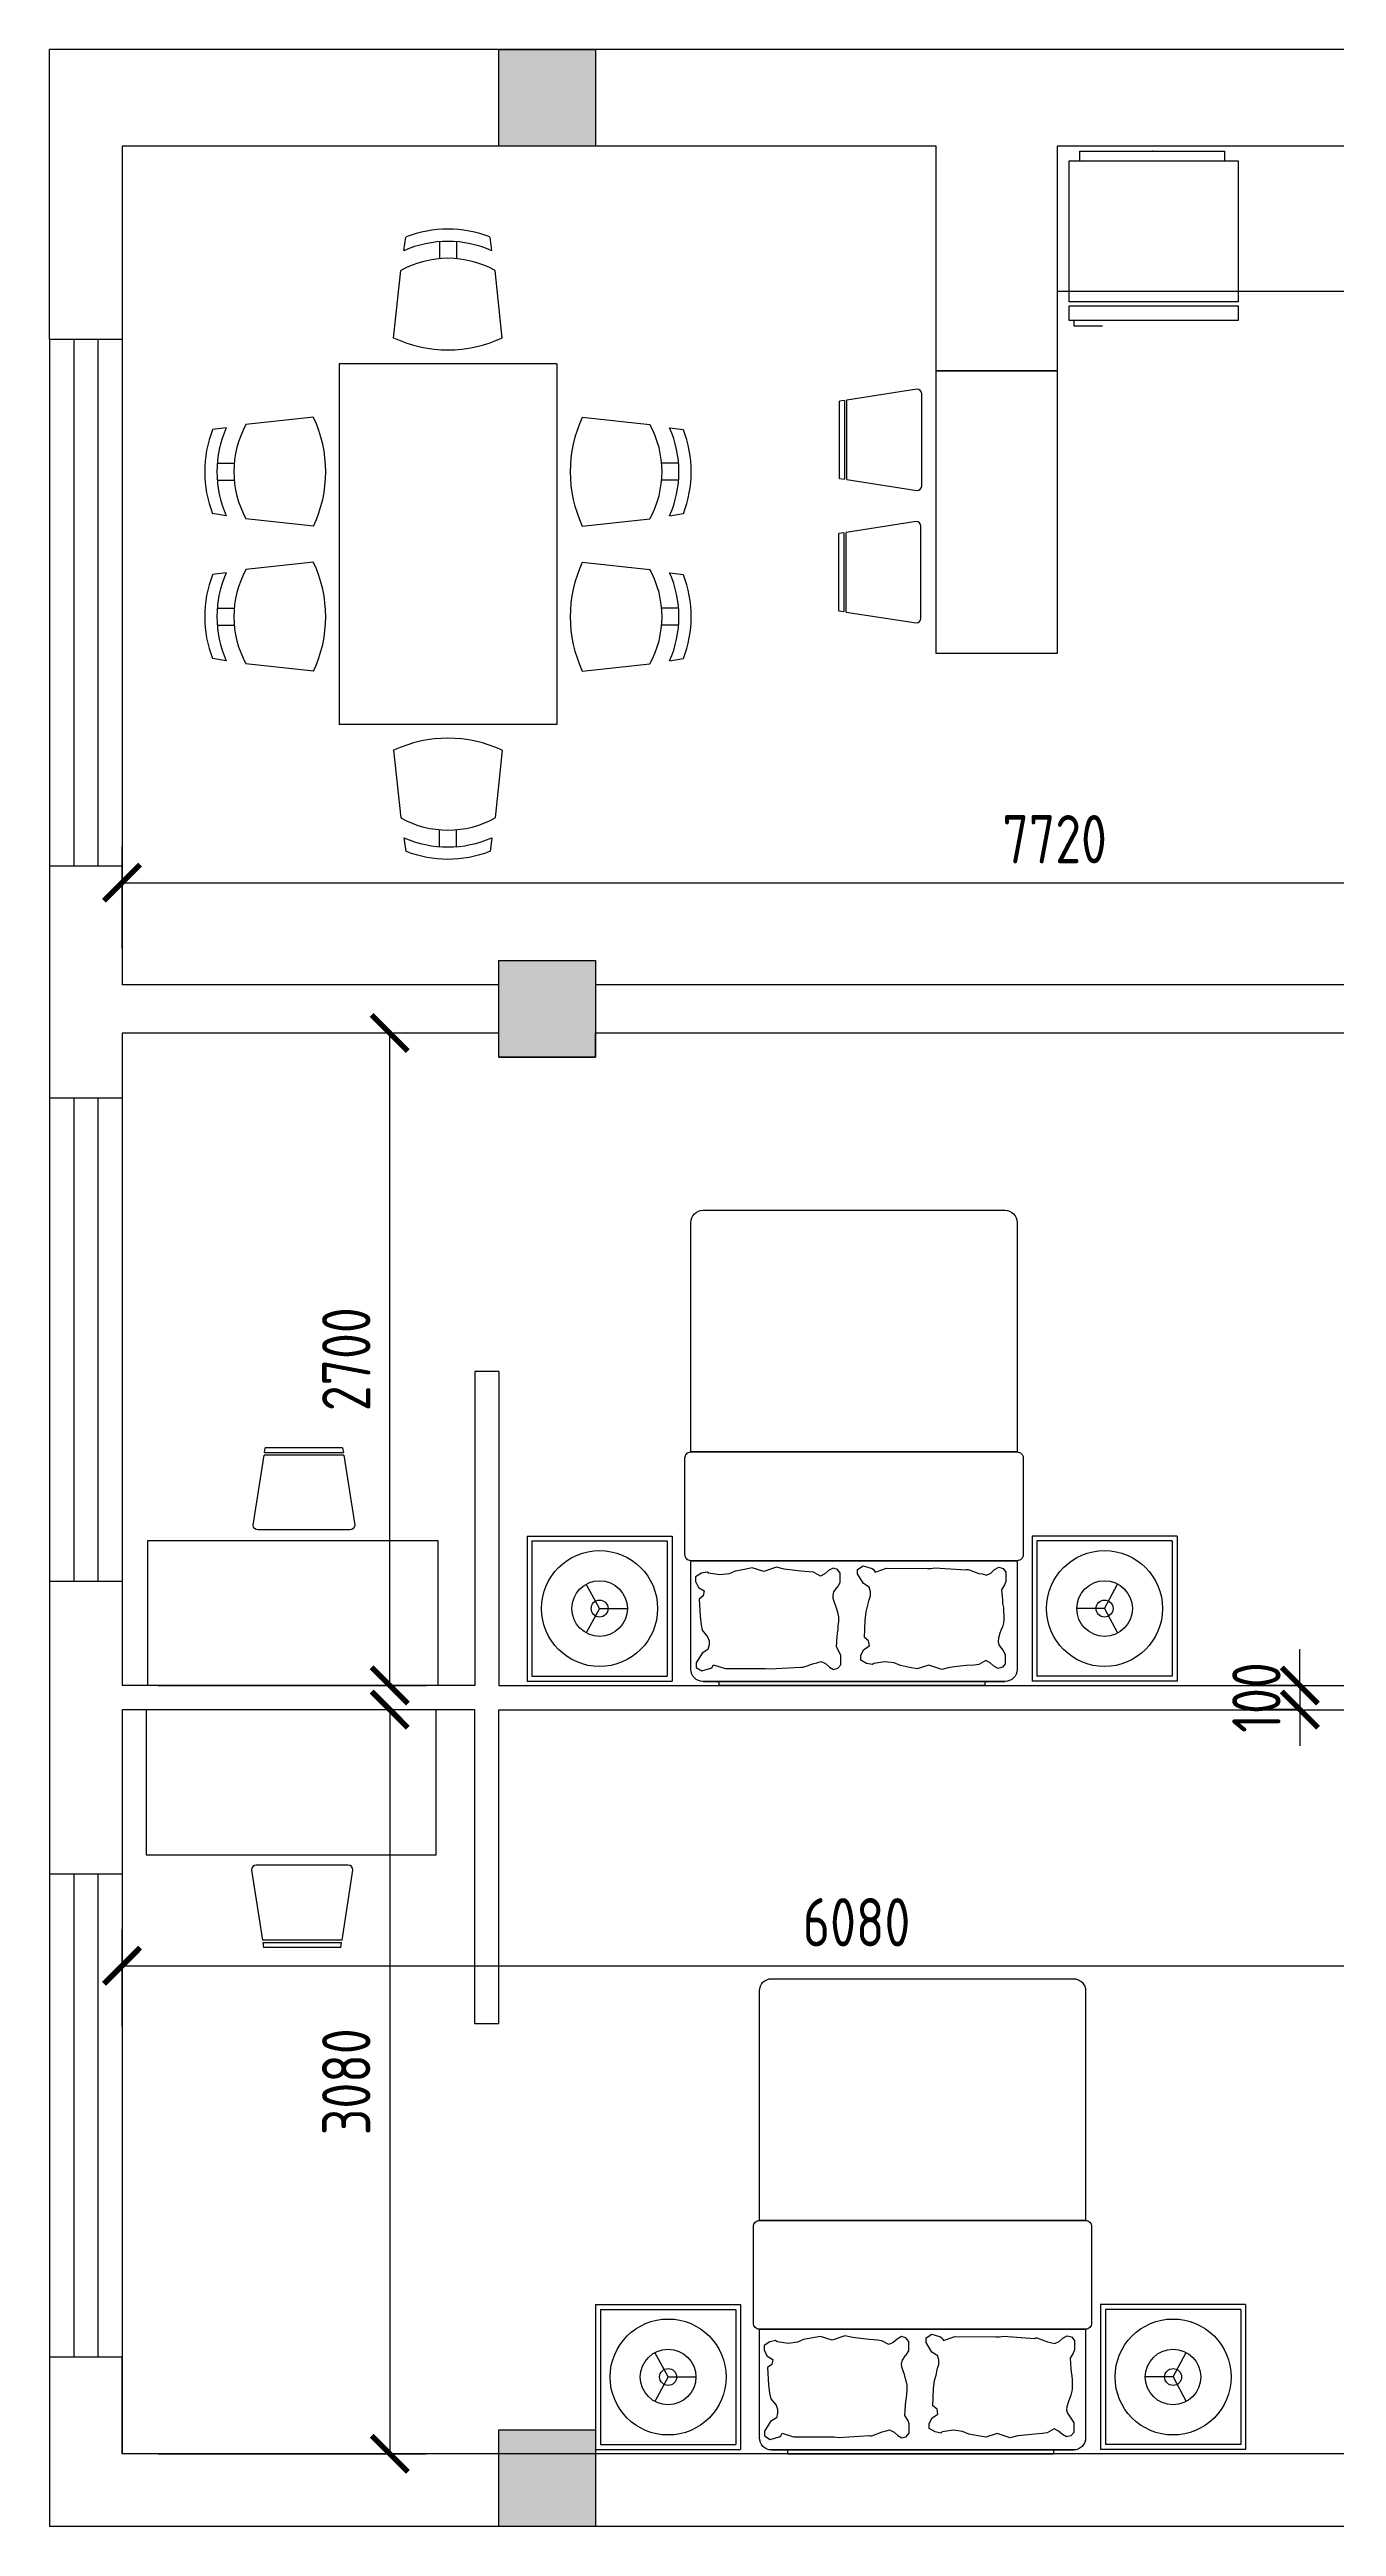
# Model space of a CAD drawing. Header units: millimetres. Extents: x -32476 to 97997, y 23196 to 53777.
# Drawn here: x 11814 to 17140, y 35791 to 46041 of the extents above; entities that cross this region are included whole.
import ezdxf

# ---------------------------------------------------------------- set-up
doc = ezdxf.new("R2010")
doc.units = ezdxf.units.MM
doc.layers.get('Defpoints').update_dxf_attribs({"color": 140})
doc.layers.add('FURNITURE-LAYOUT', color=8, linetype='Continuous')
doc.styles.add('Arch-Dim', font='romans.shx', dxfattribs={"width": 0.75})
doc.dimstyles.new('Annotative-UK', dxfattribs={"dimscale": 0, "dimtxt": 2.5, "dimasz": 1.5, "dimexe": 1.5, "dimexo": 1.5, "dimgap": 0.8, "dimtad": 1, "dimdec": 0, "dimdsep": 46, "dimtxsty": 'Arch-Dim', "dimblk": 'ARCHTICK', "dimcen": 2.5, "dimadec": 1, "dimazin": 2, "dimtfac": 1, "dimtdec": 0, "dimtix": 1, "dimtmove": 2, "dimatfit": 3, "dimfxl": 1, "dimtolj": 1, "dimtzin": 0, "dimarcsym": 0})

# ---------------------------------------------------------------- blocks, each defined once
blk = doc.blocks.new('MAT-P14')
for p, q in [((-1.337, 1.348), (-1.337, 1.948)), ((-1.337, 1.948), (-0.737, 1.948)), ((-0.737, 1.348), (-0.737, 1.948)), ((0.625, 1.95), (-0.625, 1.95)), ((0.753, 1.348), (0.753, 1.948)), ((1.353, 1.948), (0.753, 1.948)), ((1.353, 1.348), (1.353, 1.948)), ((-1.317, 1.928), (-0.757, 1.928)), ((-1.317, 1.368), (-1.317, 1.928)), ((-0.757, 1.368), (-0.757, 1.928)), ((1.333, 1.928), (0.773, 1.928)), ((0.773, 1.368), (0.773, 1.928)), ((1.333, 1.368), (1.333, 1.928)), ((-1.037, 1.648), (-1.091, 1.749)), ((1.053, 1.648), (1.108, 1.749)), ((-1.037, 1.648), (-1.091, 1.547)), ((-1.037, 1.648), (-0.922, 1.648)), ((1.053, 1.648), (0.938, 1.648)), ((1.053, 1.648), (1.108, 1.547)), ((-1.337, 1.348), (-0.737, 1.348)), ((-1.317, 1.368), (-0.757, 1.368)), ((1.353, 1.348), (0.753, 1.348)), ((1.333, 1.368), (0.773, 1.368))]:
    blk.add_line(p, q)
for points in [[(-0.675, 1.45), (-0.675, 1.9, -0.414214), (-0.625, 1.95), (0.625, 1.95, -0.414214), (0.675, 1.9), (0.675, 1.45)], [(-0.675, 1, -0.414214), (-0.7, 1.025), (-0.7, 1.425, -0.414214), (-0.675, 1.45), (0.675, 1.45, -0.414214), (0.7, 1.425), (0.7, 1.025, -0.414214), (0.675, 1)], [(-0.625, 0, -0.414214), (-0.675, 0.05), (-0.675, 1), (0.675, 1), (0.675, 0.05, -0.414214), (0.625, 0)]]:
    blk.add_lwpolyline(points, format="xyb", close=True)
blk.add_lwpolyline([(-0.542, 1.95), (-0.542, 1.967), (0.558, 1.967), (0.558, 1.95)], close=True)
for points in [[(-0.614, 1.818), (-0.626, 1.838), (-0.626, 1.877), (-0.614, 1.891), (-0.596, 1.896), (-0.579, 1.886), (-0.563, 1.872), (-0.545, 1.863), (-0.516, 1.879), (-0.497, 1.882), (-0.465, 1.884), (-0.439, 1.887), (-0.395, 1.892), (-0.363, 1.9), (-0.309, 1.882), (-0.262, 1.897), (-0.23, 1.892), (-0.192, 1.884), (-0.166, 1.873), (-0.128, 1.868), (-0.082, 1.875), (-0.076, 1.88), (-0.052, 1.875), (-0.028, 1.861), (-0.028, 1.841), (-0.04, 1.817), (-0.064, 1.802), (-0.06, 1.781), (-0.043, 1.768), (-0.046, 1.697), (-0.05, 1.662), (-0.056, 1.64), (-0.062, 1.612), (-0.068, 1.596), (-0.068, 1.579), (-0.063, 1.56), (-0.039, 1.545), (-0.015, 1.505), (-0.015, 1.486), (-0.038, 1.471), (-0.075, 1.482), (-0.081, 1.487), (-0.087, 1.497), (-0.134, 1.481), (-0.304, 1.482), (-0.318, 1.482), (-0.335, 1.479), (-0.464, 1.488), (-0.467, 1.486), (-0.473, 1.486), (-0.517, 1.503), (-0.53, 1.505), (-0.548, 1.51), (-0.566, 1.501), (-0.581, 1.487), (-0.599, 1.477), (-0.617, 1.482), (-0.629, 1.497), (-0.629, 1.536), (-0.623, 1.55), (-0.611, 1.57), (-0.614, 1.614), (-0.615, 1.627), (-0.618, 1.644), (-0.619, 1.66), (-0.62, 1.675), (-0.62, 1.695), (-0.618, 1.707), (-0.614, 1.723), (-0.608, 1.739), (-0.604, 1.75), (-0.598, 1.771), (-0.596, 1.785), (-0.6, 1.798), (-0.614, 1.819)], [(0.069, 1.559), (0.057, 1.54), (0.057, 1.501), (0.069, 1.486), (0.087, 1.481), (0.105, 1.491), (0.121, 1.505), (0.139, 1.514), (0.168, 1.498), (0.187, 1.496), (0.219, 1.493), (0.244, 1.49), (0.289, 1.485), (0.321, 1.477), (0.374, 1.495), (0.422, 1.48), (0.454, 1.486), (0.492, 1.493), (0.517, 1.504), (0.555, 1.509), (0.602, 1.502), (0.608, 1.497), (0.632, 1.502), (0.656, 1.517), (0.656, 1.536), (0.644, 1.561), (0.62, 1.575), (0.624, 1.596), (0.641, 1.609), (0.637, 1.68), (0.633, 1.715), (0.628, 1.738), (0.606, 1.765), (0.6, 1.781), (0.6, 1.798), (0.605, 1.817), (0.629, 1.832), (0.654, 1.872), (0.654, 1.892), (0.63, 1.906), (0.593, 1.895), (0.587, 1.891), (0.581, 1.881), (0.534, 1.896), (0.379, 1.896), (0.366, 1.896), (0.348, 1.898), (0.22, 1.89), (0.216, 1.891), (0.21, 1.891), (0.167, 1.875), (0.154, 1.872), (0.136, 1.867), (0.118, 1.876), (0.102, 1.89), (0.085, 1.9), (0.067, 1.895), (0.055, 1.881), (0.055, 1.842), (0.061, 1.827), (0.073, 1.807), (0.07, 1.764), (0.069, 1.75), (0.066, 1.733), (0.065, 1.718), (0.063, 1.703), (0.063, 1.682), (0.066, 1.67), (0.07, 1.655), (0.075, 1.638), (0.079, 1.627), (0.086, 1.607), (0.087, 1.592), (0.083, 1.579), (0.07, 1.559)]]:
    blk.add_lwpolyline(points)
for centre, radius in [((-1.037, 1.648), 0.24), ((1.053, 1.648), 0.24), ((-1.037, 1.648), 0.115), ((1.053, 1.648), 0.115), ((-1.037, 1.648), 0.035), ((1.053, 1.648), 0.035)]:
    blk.add_circle(centre, radius)
blk = doc.blocks.new('table-23')
at = {"color": 0, "linetype": 'ByBlock'}
for p, q in [((-0.632, 0.469), (-0.624, 0.525)), ((-0.268, 0.469), (-0.276, 0.525)), ((-0.485, 0.506), (-0.485, 0.436)), ((-0.415, 0.506), (-0.415, 0.436)), ((-0.675, 0.107), (-0.645, 0.387)), ((-0.225, 0.107), (-0.255, 0.387)), ((-0.9, -1.492), (-0.9, 0)), ((-0.9, 0), (0, 0)), ((0, -1.492), (0, 0)), ((-1.368, -0.264), (-1.424, -0.273)), ((-1.006, -0.221), (-1.286, -0.251)), ((0.106, -0.221), (0.386, -0.251)), ((0.468, -0.264), (0.524, -0.273)), ((-1.405, -0.411), (-1.335, -0.411)), ((-1.405, -0.481), (-1.335, -0.481)), ((0.505, -0.411), (0.435, -0.411)), ((0.505, -0.481), (0.435, -0.481)), ((-1.368, -0.628), (-1.424, -0.62)), ((-1.006, -0.671), (-1.286, -0.641)), ((0.106, -0.671), (0.386, -0.641)), ((0.468, -0.628), (0.524, -0.62)), ((-1.368, -0.864), (-1.424, -0.873)), ((-1.006, -0.821), (-1.286, -0.851)), ((0.106, -0.821), (0.386, -0.851)), ((0.468, -0.864), (0.524, -0.873)), ((-1.405, -1.011), (-1.335, -1.011)), ((0.505, -1.011), (0.435, -1.011)), ((-1.405, -1.081), (-1.335, -1.081)), ((0.505, -1.081), (0.435, -1.081)), ((-1.368, -1.228), (-1.424, -1.22)), ((0.468, -1.228), (0.524, -1.22)), ((-1.006, -1.271), (-1.286, -1.241)), ((0.106, -1.271), (0.386, -1.241)), ((-0.9, -1.492), (0, -1.492)), ((-0.675, -1.599), (-0.645, -1.879)), ((-0.225, -1.599), (-0.255, -1.879)), ((-0.485, -1.998), (-0.485, -1.928)), ((-0.415, -1.998), (-0.415, -1.928)), ((-0.632, -1.961), (-0.624, -2.017)), ((-0.268, -1.961), (-0.276, -2.017))]:
    blk.add_line(p, q, dxfattribs=at)
for centre, radius, start, end in [((-0.45, 0.077), 0.48, 68.7887, 111.2113), ((-0.45, 0.032), 0.405, 61.2372, 118.7628), ((-0.45, 0.057), 0.45, 66.1344, 113.8656), ((-0.45, 0.588), 0.531, 244.9424, 295.0576), ((-0.977, -0.446), 0.48, 158.7887, 201.2113), ((-0.956, -0.446), 0.45, 156.1344, 203.8656), ((-0.931, -0.446), 0.405, 151.2372, 208.7628), ((-1.487, -0.446), 0.531, 334.9424, 25.0576), ((0.587, -0.446), 0.531, 154.9424, 205.0576), ((0.031, -0.446), 0.405, 331.2372, 28.7628), ((0.056, -0.446), 0.45, 336.1344, 23.8656), ((0.077, -0.446), 0.48, 338.7887, 21.2113), ((-0.977, -1.046), 0.48, 158.7887, 201.2113), ((-0.956, -1.046), 0.45, 156.1344, 203.8656), ((-0.931, -1.046), 0.405, 151.2372, 208.7628), ((-1.487, -1.046), 0.531, 334.9424, 25.0576), ((0.587, -1.046), 0.531, 154.9424, 205.0576), ((0.031, -1.046), 0.405, 331.2372, 28.7628), ((0.056, -1.046), 0.45, 336.1344, 23.8656), ((0.077, -1.046), 0.48, 338.7887, 21.2113), ((-0.45, -2.081), 0.531, 64.9424, 115.0576), ((-0.45, -1.524), 0.405, 241.2372, 298.7628), ((-0.45, -1.549), 0.45, 246.1344, 293.8656), ((-0.45, -1.57), 0.48, 248.7887, 291.2113)]:
    blk.add_arc(centre, radius, start, end, dxfattribs=at)
blk = doc.blocks.new('htjykl')
for p, q in [((94431, 45514), (94431, 45554)), ((94431, 45554), (95031, 45554)), ((95031, 45514), (95031, 45554)), ((94406, 44854), (94406, 44831)), ((94406, 44831), (94524, 44831))]:
    blk.add_line(p, q)
for points in [[(94386, 45514), (95086, 45514), (95086, 44931), (94386, 44931)], [(95086, 44914), (95086, 44854), (94386, 44854), (94386, 44914)]]:
    blk.add_lwpolyline(points, close=True)
blk.add_point((94731, 45554))
blk = doc.blocks.new('D-CH')
at = {"layer": 'FURNITURE-LAYOUT'}
for p, q in [((15.50061, 8.2343), (1, 10.5)), ((0, 9.5), (0, -9.5)), ((15.5, 8.2304), (15.5, -8.2391)), ((16, -8.1584), (16, 8.1534)), ((17, 8), (16.00044, 8.1562)), ((17, 8), (17, -8)), ((1, -10.5), (15.49928, -8.2345)), ((15.99968, -8.1563), (17, -8))]:
    blk.add_line(p, q, dxfattribs=at)
for centre, start, end in [((1, 9.5), 90, 180), ((1, -9.5), 180, 270)]:
    blk.add_arc(centre, 1, start, end, dxfattribs=at)
blk = doc.blocks.new('_ArchTick')
at = {"color": 0, "linetype": 'ByBlock', "const_width": 0.15}
blk.add_lwpolyline([(-0.5, -0.5), (0.5, 0.5)], dxfattribs=at)
blk = doc.blocks.new('*D153')
at = {"color": 0, "lineweight": -2, "transparency": 16777216}
for p, q in [((12114, 37861), (12114, 38261)), ((18194, 37981), (18194, 38261)), ((12114, 38111), (18194, 38111))]:
    blk.add_line(p, q, dxfattribs=at)
at = {"layer": 'Defpoints', "color": 0, "transparency": 16777216}
for p in [(18194, 38111), (18194, 37831), (12114, 37711)]:
    blk.add_point(p, dxfattribs=at)
at = {"color": 0, "lineweight": -2, "transparency": 16777216, "xscale": 150, "yscale": 150, "zscale": 150, "rotation": 180}
blk.add_blockref('_ArchTick', (12114, 38111), dxfattribs=at)
at = {"color": 0, "lineweight": -2, "transparency": 16777216, "xscale": 150, "yscale": 150, "zscale": 150}
blk.add_blockref('_ArchTick', (18194, 38111), dxfattribs=at)
at = {"color": 0, "transparency": 16777216, "insert": (15154, 38291), "char_height": 200, "attachment_point": 5, "style": 'Arch-Dim'}
blk.add_mtext('\\A1;6080', dxfattribs=at)
blk = doc.blocks.new('*D154')
at = {"color": 0, "lineweight": -2, "transparency": 16777216}
for p, q in [((12264, 39171), (13372, 39171)), ((13222, 39171), (13222, 36091)), ((12264, 36091), (13372, 36091))]:
    blk.add_line(p, q, dxfattribs=at)
at = {"layer": 'Defpoints', "color": 0, "transparency": 16777216}
for p in [(12114, 39171), (12114, 36091), (13222, 36091)]:
    blk.add_point(p, dxfattribs=at)
at = {"color": 0, "lineweight": -2, "transparency": 16777216, "xscale": 150, "yscale": 150, "zscale": 150}
for p, rotation in [((13222, 39171), 90), ((13222, 36091), 270)]:
    blk.add_blockref('_ArchTick', p, dxfattribs=dict(at, rotation=rotation))
at = {"color": 0, "transparency": 16777216, "insert": (13042, 37631), "char_height": 200, "attachment_point": 5, "rotation": 90, "style": 'Arch-Dim'}
blk.add_mtext('\\A1;3080', dxfattribs=at)
blk = doc.blocks.new('*D155')
at = {"color": 0, "lineweight": -2, "transparency": 16777216}
for p, q in [((12264, 41971), (13372, 41971)), ((13222, 39271), (13222, 41971)), ((12264, 39271), (13372, 39271))]:
    blk.add_line(p, q, dxfattribs=at)
at = {"layer": 'Defpoints', "color": 0, "transparency": 16777216}
for p in [(12114, 41971), (13222, 41971), (12114, 39271)]:
    blk.add_point(p, dxfattribs=at)
at = {"color": 0, "lineweight": -2, "transparency": 16777216, "xscale": 150, "yscale": 150, "zscale": 150}
for p, rotation in [((13222, 41971), 90), ((13222, 39271), 270)]:
    blk.add_blockref('_ArchTick', p, dxfattribs=dict(at, rotation=rotation))
at = {"color": 0, "transparency": 16777216, "insert": (13042, 40621), "char_height": 200, "attachment_point": 5, "rotation": 90, "style": 'Arch-Dim'}
blk.add_mtext('\\A1;2700', dxfattribs=at)
blk = doc.blocks.new('*D156')
at = {"color": 0, "lineweight": -2, "transparency": 16777216}
for p, q in [((12114, 42321), (12114, 42743)), ((19834, 42421), (19834, 42743)), ((12114, 42593), (19834, 42593))]:
    blk.add_line(p, q, dxfattribs=at)
at = {"layer": 'Defpoints', "color": 0, "transparency": 16777216}
for p in [(19834, 42593), (19834, 42271), (12114, 42171)]:
    blk.add_point(p, dxfattribs=at)
at = {"color": 0, "lineweight": -2, "transparency": 16777216, "xscale": 150, "yscale": 150, "zscale": 150, "rotation": 180}
blk.add_blockref('_ArchTick', (12114, 42593), dxfattribs=at)
at = {"color": 0, "lineweight": -2, "transparency": 16777216, "xscale": 150, "yscale": 150, "zscale": 150}
blk.add_blockref('_ArchTick', (19834, 42593), dxfattribs=at)
at = {"color": 0, "transparency": 16777216, "insert": (15974, 42773), "char_height": 200, "attachment_point": 5, "style": 'Arch-Dim'}
blk.add_mtext('\\A1;7720', dxfattribs=at)
blk = doc.blocks.new('*D167')
at = {"color": 0, "lineweight": -2, "transparency": 16777216}
for p, q in [((16989, 39271), (16989, 39421)), ((16983, 39271), (16839, 39271)), ((16989, 39271), (16989, 39171)), ((16983, 39171), (16839, 39171)), ((16989, 39171), (16989, 39021))]:
    blk.add_line(p, q, dxfattribs=at)
at = {"layer": 'Defpoints', "color": 0, "transparency": 16777216}
for p in [(17133, 39271), (16989, 39171), (17133, 39171)]:
    blk.add_point(p, dxfattribs=at)
at = {"color": 0, "lineweight": -2, "transparency": 16777216, "xscale": 150, "yscale": 150, "zscale": 150}
for p, rotation in [((16989, 39271), 270), ((16989, 39171), 90)]:
    blk.add_blockref('_ArchTick', p, dxfattribs=dict(at, rotation=rotation))
at = {"color": 0, "transparency": 16777216, "insert": (16809, 39221), "char_height": 200, "attachment_point": 5, "rotation": 90, "style": 'Arch-Dim'}
blk.add_mtext('\\A1;100', dxfattribs=at)

msp = doc.modelspace()

# ---------------------------------------------------------------- hatches: boundary and pattern name
h = msp.add_hatch(color=256)
h.dxf.hatch_style = 1
h.paths.add_polyline_path([(14073.8, 46040.7), (13673.8, 46040.7), (13673.8, 45640.7), (14073.8, 45640.7)])
h = msp.add_hatch(color=256)
h.dxf.hatch_style = 1
h.paths.add_polyline_path([(14073.8, 42270.7), (13673.8, 42270.7), (13673.8, 41870.7), (14073.8, 41870.7)])
at = {"lineweight": 30}
h = msp.add_hatch(color=256, dxfattribs=at)
h.dxf.hatch_style = 1
h.paths.add_polyline_path([(14073.8, 36190.7), (13673.8, 36190.7), (13673.8, 35790.7), (14073.8, 35790.7)])

# ---------------------------------------------------------------- linework, layer by layer
for p, q in [((31273.8, 46040.7), (11813.8, 46040.7)), ((11813.8, 44840.7), (11813.8, 46040.7)), ((15483.8, 45640.7), (12113.8, 45640.7)), ((12113.8, 45640.7), (12113.8, 44840.7)), ((15483.8, 44710.7), (15483.8, 45640.7)), ((20133.8, 45640.7), (15983.8, 45640.7)), ((15983.8, 45640.7), (15983.8, 44710.7)), ((12113.8, 44840.7), (11813.8, 44840.7)), ((15983.8, 44710.7), (15483.8, 44710.7)), ((12113.8, 42660.7), (11813.8, 42660.7)), ((11813.8, 42660.7), (11813.8, 41970.7)), ((12113.8, 42660.7), (12113.8, 42170.7)), ((13673.8, 42170.7), (13673.8, 42270.7)), ((13673.8, 42270.7), (14073.8, 42270.7)), ((14073.8, 42270.7), (14073.8, 42170.7)), ((13673.8, 42170.7), (12113.8, 42170.7)), ((18443.8, 42170.7), (14073.8, 42170.7)), ((11813.8, 41970.7), (11813.8, 41700.7)), ((13673.8, 41970.7), (12113.8, 41970.7)), ((12113.8, 41970.7), (12113.8, 41700.7)), ((18193.8, 41970.7), (14073.8, 41970.7)), ((14073.8, 41870.7), (14073.8, 41970.7)), ((13673.8, 41870.7), (14073.8, 41870.7)), ((12113.8, 41700.7), (11813.8, 41700.7)), ((13573.8, 40570.7), (13573.8, 39270.7)), ((13673.8, 40570.7), (13573.8, 40570.7)), ((13673.8, 40570.7), (13673.8, 39270.7)), ((11813.8, 39700.7), (11813.8, 38490.7)), ((12113.8, 39700.7), (11813.8, 39700.7)), ((12113.8, 39700.7), (12113.8, 39270.7)), ((13573.8, 39270.7), (12113.8, 39270.7)), ((13673.8, 39270.7), (18193.8, 39270.7)), ((12113.8, 39170.7), (12113.8, 38490.7)), ((13573.8, 39170.7), (12113.8, 39170.7)), ((13573.8, 37870.7), (13573.8, 39170.7)), ((13673.8, 39170.7), (18193.8, 39170.7)), ((13673.8, 37870.7), (13673.8, 39170.7)), ((12113.8, 38490.7), (11813.8, 38490.7)), ((13673.8, 37870.7), (13573.8, 37870.7)), ((11813.8, 36490.7), (11813.8, 35790.7)), ((12113.8, 36490.7), (11813.8, 36490.7)), ((12113.8, 36490.7), (12113.8, 36090.7)), ((12113.8, 36090.7), (12113.8, 36490.7)), ((13673.8, 36090.7), (13673.8, 36190.7)), ((13673.8, 36190.7), (14073.8, 36190.7)), ((14073.8, 36190.7), (14073.8, 36090.7)), ((13673.8, 36090.7), (12113.8, 36090.7)), ((18193.8, 36090.7), (13673.8, 36090.7)), ((23833.8, 35790.7), (11813.8, 35790.7))]:
    msp.add_line(p, q, dxfattribs=at)
for p, q in [((15483.8, 45640.7), (14883.8, 45640.7)), ((15983.8, 45040.7), (19214.2, 45040.7)), ((11813.8, 44840.7), (11813.8, 42660.7)), ((11913.8, 44840.7), (11913.8, 42660.7)), ((12013.8, 44840.7), (12013.8, 42660.7)), ((12113.8, 44840.7), (12113.8, 42660.7)), ((15483.8, 44710.7), (15983.8, 44710.7)), ((15483.8, 43540.7), (15483.8, 44710.7)), ((15983.8, 44710.7), (15983.8, 43540.7)), ((15983.8, 43540.7), (15483.8, 43540.7)), ((11813.8, 41700.7), (11813.8, 39700.7)), ((11913.8, 41700.7), (11913.8, 39700.7)), ((12013.8, 41700.7), (12013.8, 39700.7)), ((12113.8, 41700.7), (12113.8, 39700.7)), ((12220.9, 39270.7), (12220.9, 39870.7)), ((12220.9, 39870.7), (13420.9, 39870.7)), ((13420.9, 39870.7), (13420.9, 39270.7)), ((12213.8, 39170.7), (12213.8, 38570.7)), ((13413.8, 38570.7), (13413.8, 39170.7)), ((12213.8, 38570.7), (13413.8, 38570.7)), ((11813.8, 38490.7), (11813.8, 36490.7)), ((11913.8, 38490.7), (11913.8, 36490.7)), ((12013.8, 38490.7), (12013.8, 36490.7)), ((12113.8, 38490.7), (12113.8, 36490.7)), ((13673.8, 36090.7), (13673.8, 36190.7))]:
    msp.add_line(p, q)
for points in [[(13673.8, 46040.7), (14073.8, 46040.7), (14073.8, 45640.7), (13673.8, 45640.7)], [(13673.8, 42270.7), (14073.8, 42270.7), (14073.8, 41870.7), (13673.8, 41870.7)], [(13673.8, 36190.7), (14073.8, 36190.7), (14073.8, 35790.7), (13673.8, 35790.7)]]:
    msp.add_lwpolyline(points, close=True, dxfattribs=at)

# ---------------------------------------------------------------- block references
msp.add_blockref('htjykl', (-78352.2, 65.7))
for name, p, xscale, yscale, zscale, rotation in [('table-23', (13012.9, 43247.7), 1000, 1000, 1000, 180), ('D-CH', (15423.8, 44425.7), 20, 20, 20, 180), ('D-CH', (15420.8, 43877.7), 20, 20, 20, 180), ('MAT-P14', (15143.6, 41237.2), 1000, 1000, 1000, 180), ('D-CH', (12866.8, 39914.3), -20, 20, 20, 270), ('D-CH', (12859.7, 38527.1), 20, 20, 20, 270), ('MAT-P14', (15427.1, 38057.2), 1000, 1000, 1000, 180)]:
    msp.add_blockref(name, p, dxfattribs=dict(xscale=xscale, yscale=yscale, zscale=zscale, rotation=rotation))

# ---------------------------------------------------------------- dimensions: what is measured, and where the dimension line sits
for base, p1, p2, picture, middle in [((19833.8, 42593.2), (12113.8, 42170.7), (19833.8, 42270.7), '*D156', (15973.8, 42773.2)), ((18193.8, 38111.1), (12113.8, 37710.7), (18193.8, 37830.7), '*D153', (15153.8, 38291.1))]:
    dim = msp.add_linear_dim(base=base, p1=p1, p2=p2, dimstyle='Annotative-UK', override={"dimtxt": 2, "dimzin": 3})
    dim.commit()
    dim.dimension.update_dxf_attribs({"geometry": picture, "text_midpoint": middle})
for base, p1, p2, picture, middle in [((13221.8, 41970.7), (12113.8, 39270.7), (12113.8, 41970.7), '*D155', (13041.8, 40620.7)), ((16989.2, 39170.7), (17133.2, 39270.7), (17133.2, 39170.7), '*D167', (16809.2, 39220.7)), ((13221.8, 36090.7), (12113.8, 39170.7), (12113.8, 36090.7), '*D154', (13041.8, 37630.7))]:
    dim = msp.add_linear_dim(base=base, p1=p1, p2=p2, angle=90, dimstyle='Annotative-UK', override={"dimtxt": 2, "dimzin": 3})
    dim.commit()
    dim.dimension.update_dxf_attribs({"geometry": picture, "text_midpoint": middle})

doc.saveas('drawing.dxf')
